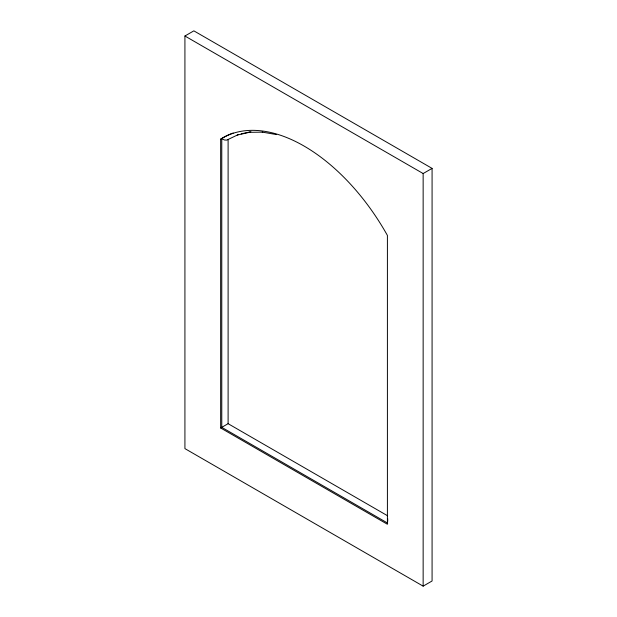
<?xml version="1.0" encoding="UTF-8"?>
<svg xmlns="http://www.w3.org/2000/svg" width="617" height="617" viewBox="0 0 617 617"><rect width="100%" height="100%" fill="white"/><g stroke="black" fill="none" stroke-linecap="round" stroke-linejoin="round"><path stroke-width="0.93" d="M387.7 518.635L387.731 521.342M184.923 36.01L193.854 30.85L432.077 168.387L432.077 580.99L423.146 586.15L184.923 448.613L184.923 36.01L423.146 173.539L432.077 168.387M220.655 139.157A162.834 94.008 60 0 1 387.407 235.432L387.407 524.257L220.655 427.982L220.655 139.157L221.773 138.517A162.834 94.008 60 0 1 233.218 133.002M238.501 134.483L226.763 140.105L224.503 140.013L222.259 138.918M220.655 427.982L228.105 423.686L387.615 515.781M241.17 133.881L250.942 131.683M237.206 135.077L249.654 132.269M249.191 132.323L262.711 132.146M262.264 132.123L276.617 134.591M387.692 523.131L221.773 427.342L221.773 138.517M423.146 173.539L423.146 586.15M228.105 139.496L228.105 423.686"/></g></svg>
